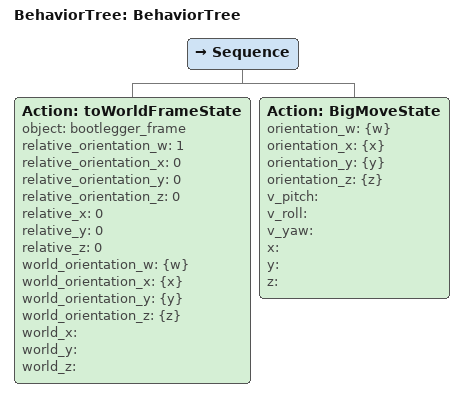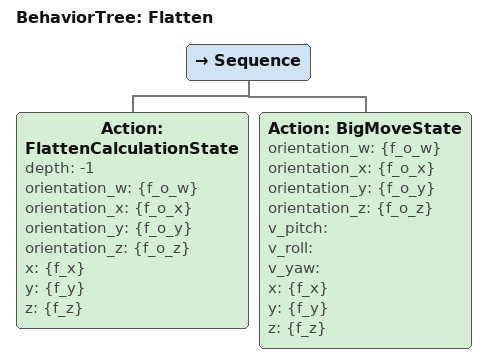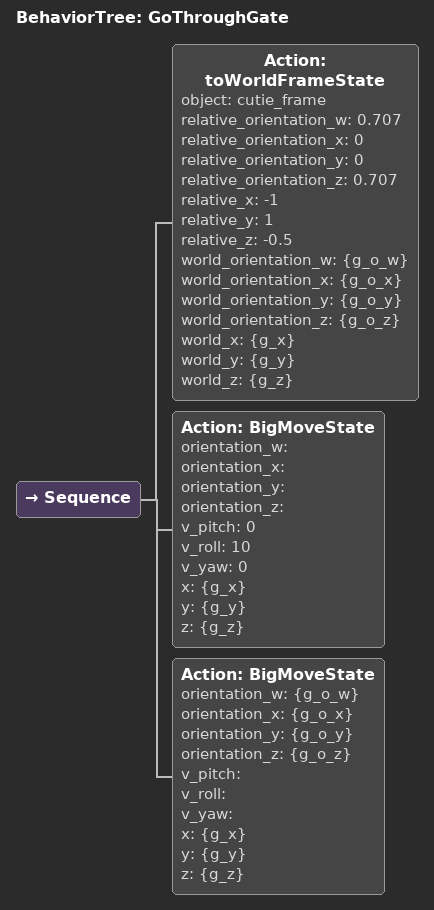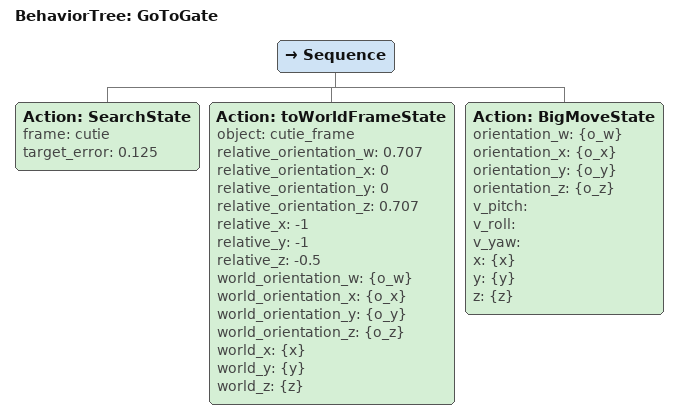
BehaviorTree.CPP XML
<?xml version="1.0"?>
<root main_tree_to_execute="BehaviorTree">
    <BehaviorTree ID="BehaviorTree">
        <Sequence>
            <Action ID="toWorldFrameState" object="bootlegger_frame" relative_orientation_w="1" relative_orientation_x="0" relative_orientation_y="0" relative_orientation_z="0" relative_x="0" relative_y="0" relative_z="0" world_orientation_w="{w}" world_orientation_x="{x}" world_orientation_y="{y}" world_orientation_z="{z}" world_x="" world_y="" world_z=""/>
            <Action ID="BigMoveState" orientation_w="{w}" orientation_x="{x}" orientation_y="{y}" orientation_z="{z}" v_pitch="" v_roll="" v_yaw="" x="" y="" z=""/>
        </Sequence>
    </BehaviorTree>
    <BehaviorTree ID="Flatten">
        <Sequence>
            <Action ID="FlattenCalculationState" depth="-1" orientation_w="{f_o_w}" orientation_x="{f_o_x}" orientation_y="{f_o_y}" orientation_z="{f_o_z}" x="{f_x}" y="{f_y}" z="{f_z}"/>
            <Action ID="BigMoveState" orientation_w="{f_o_w}" orientation_x="{f_o_x}" orientation_y="{f_o_y}" orientation_z="{f_o_z}" v_pitch="" v_roll="" v_yaw="" x="{f_x}" y="{f_y}" z="{f_z}"/>
        </Sequence>
    </BehaviorTree>
    <BehaviorTree ID="GoThroughGate">
        <Sequence>
            <Action ID="toWorldFrameState" object="cutie_frame" relative_orientation_w="0.707" relative_orientation_x="0" relative_orientation_y="0" relative_orientation_z="0.707" relative_x="-1" relative_y="1" relative_z="-0.5" world_orientation_w="{g_o_w}" world_orientation_x="{g_o_x}" world_orientation_y="{g_o_y}" world_orientation_z="{g_o_z}" world_x="{g_x}" world_y="{g_y}" world_z="{g_z}"/>
            <Action ID="BigMoveState" orientation_w="" orientation_x="" orientation_y="" orientation_z="" v_pitch="0" v_roll="10" v_yaw="0" x="{g_x}" y="{g_y}" z="{g_z}"/>
            <Action ID="BigMoveState" orientation_w="{g_o_w}" orientation_x="{g_o_x}" orientation_y="{g_o_y}" orientation_z="{g_o_z}" v_pitch="" v_roll="" v_yaw="" x="{g_x}" y="{g_y}" z="{g_z}"/>
        </Sequence>
    </BehaviorTree>
    <BehaviorTree ID="GoToGate">
        <Sequence>
            <Action ID="SearchState" frame="cutie" target_error="0.125"/>
            <Action ID="toWorldFrameState" object="cutie_frame" relative_orientation_w="0.707" relative_orientation_x="0" relative_orientation_y="0" relative_orientation_z="0.707" relative_x="-1" relative_y="-1" relative_z="-0.5" world_orientation_w="{o_w}" world_orientation_x="{o_x}" world_orientation_y="{o_y}" world_orientation_z="{o_z}" world_x="{x}" world_y="{y}" world_z="{z}"/>
            <Action ID="BigMoveState" orientation_w="{o_w}" orientation_x="{o_x}" orientation_y="{o_y}" orientation_z="{o_z}" v_pitch="" v_roll="" v_yaw="" x="{x}" y="{y}" z="{z}"/>
        </Sequence>
    </BehaviorTree>
</root>
